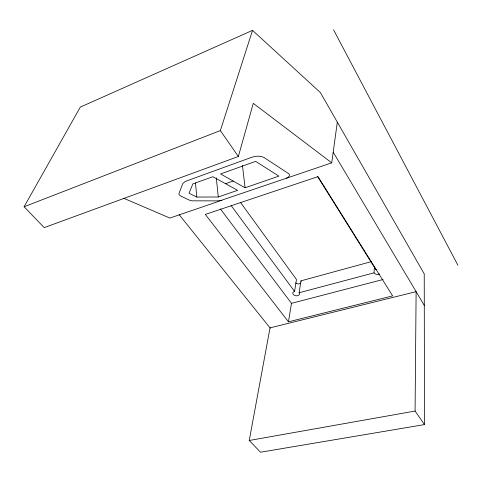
<?xml version="1.0" encoding="UTF-8"?>
<svg xmlns="http://www.w3.org/2000/svg" width="482" height="482" viewBox="0 0 482 482"><rect width="100%" height="100%" fill="white"/><g stroke="black" fill="none" stroke-linecap="round" stroke-linejoin="round"><path stroke-width="0.72" d="M424.485 424.588L415.086 411.056L416.117 291.652L270.028 327.874L249.242 440.482L260.539 452.218L424.485 424.588L424.232 273.884L320.373 92.556L252.538 30.366L80.301 107.106L24.1 206.76L44.199 227.625L238.355 156.493L253.285 103.353L331.724 162.844L337.322 122.145M240.404 202.283L296.484 279.506L294.556 291.399A3.386 2.241 9.3 0 0 293.17 294.321A3.386 2.241 9.3 0 0 297.713 295.671A3.386 2.241 9.3 0 0 299.111 292.749L374.038 272.842L374.406 267.124M299.111 292.749L300.973 280.843L371.188 261.678M288.453 321.819L205.326 214.418L318.006 176.617L392.625 295.894L288.453 321.819L291.477 303.335L220.358 208.905M24.1 206.76L220.364 130.586L252.538 30.366M286.416 178.238C288.23 177.725 290.995 175.159 288.573 173.604L263.949 157.469C260.178 155.493 255.574 156.06 251.658 157.307L185.196 181.461L182.75 183.588L178.991 193.523L179.003 194.571L180.503 195.909L189.155 200.06L192.035 200.837L217.002 200.88L220.756 200.518L331.724 162.844M225.552 183.708L233.149 181.033M218.292 196.993L237.626 190.336L212.845 176.725L192.836 183.913L189.046 193.228L196.819 197.054L218.292 196.993L216.279 177.84M245.091 187.769L278.897 176.129L255.629 161.362L220.575 173.954L245.091 187.769L242.446 165.374M221.943 200.247L169.857 218.063L123.627 198.235M291.477 303.335L383.16 279.476M249.242 440.482L415.086 411.056M179.159 214.671L270.294 328.2M231.041 205.428L294.556 291.399M220.364 130.586L238.355 156.493M317.463 176.358L375.87 269.661A3.591 2.458 3.8 0 1 376.773 269.51M333.195 152.167L424.287 305.395M333.526 29.782L457.9 265.227M195.481 182.937L196.819 197.054M300.84 283.091A3.338 2.241 9.2 0 1 295.617 282.964M300.973 280.843A3.338 2.241 9.2 0 1 301.268 281.422M379.557 273.969A3.591 2.458 3.8 0 1 374.038 272.842"/></g></svg>
